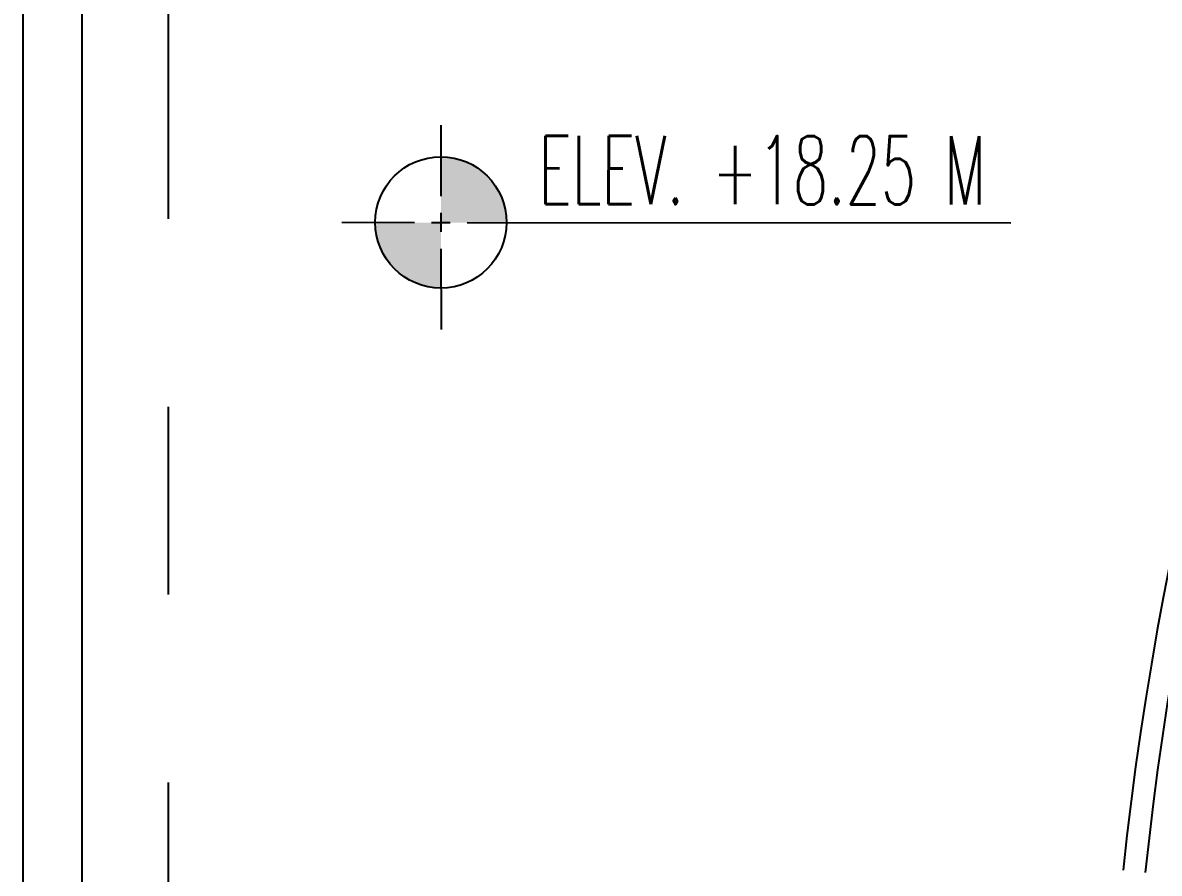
# Model space of a CAD drawing. Header units: millimetres. Extents: x 2148 to 2681, y 758 to 986.
# Drawn here: x 2412.321 to 2416.165, y 871.022 to 873.897 of the extents above; entities that cross this region are included whole.
import ezdxf

# ---------------------------------------------------------------- set-up
doc = ezdxf.new("R2010")
doc.units = ezdxf.units.MM
doc.linetypes.add('CENTER2', pattern=[28.575, 19.05, -3.175, 3.175, -3.175])
for name, color, linetype in [('A-Hatch', 253, 'Continuous'), ('COLUMN', 7, 'Continuous'), ('Layer1', 5, 'Continuous'), ('p-boarder', 2, 'Continuous'), ('QUOTE', 2, 'Continuous'), ('S_GRID LINES', 252, 'Continuous')]:
    doc.layers.add(name, color=color, linetype=linetype)
doc.styles.add('100', font='SIMPLEX.shx', dxfattribs={"height": 0.25})

msp = doc.modelspace()

# ---------------------------------------------------------------- hatches: boundary and pattern name
at = {"layer": 'Layer1'}
for points in [[(2413.7357428, 873.443143), (2413.7355072, 873.2211393), (2413.9575109, 873.2209037, 0.414213562)], [(2413.7353055, 872.9980358), (2413.7355247, 873.2205406), (2413.5135374, 873.2202751, 0.414213562)]]:
    msp.add_hatch(color=32, dxfattribs=at).paths.add_polyline_path(points)

# ---------------------------------------------------------------- linework, layer by layer
at = {"layer": 'A-Hatch'}
for p, q in [((2412.3210596, 875.0103436, 0), (2412.3210596, 866.7180331, 0)), ((2412.5215302, 875.0103436, 0), (2412.5215302, 866.7180331, 0))]:
    msp.add_line(p, q, dxfattribs=at)
at = {"layer": 'COLUMN'}
for radius in [11.2132316, 11.1382317]:
    msp.add_arc((2427.1951384, 869.8610319, -0.0000017), radius, 135.93444385, 174.00502771, dxfattribs=at)
at = {"layer": 'QUOTE'}
for p, q in [((2413.735098, 873.5501071, 0), (2413.7353842, 873.3107759, 0)), ((2413.7354527, 873.2535406, 0), (2413.735529, 873.1897401, 0)), ((2413.4000425, 873.2219963, 0), (2413.6463552, 873.2217349, 0)), ((2413.7035905, 873.2216742, 0), (2413.7673911, 873.2216065, 0)), ((2413.8246264, 873.2215457, 0), (2415.6634783, 873.220152, 0)), ((2413.7355974, 873.1325048, 0), (2413.7358836, 872.8601735, 0))]:
    msp.add_line(p, q, dxfattribs=at)
msp.add_circle((2413.7355066, 873.2216403, 0), 0.2220038, dxfattribs=at)
at = {"layer": 'S_GRID LINES', "linetype": 'CENTER2', "ltscale": 0.2}
msp.add_line((2412.8138363, 867.518508, 0), (2412.8138363, 903.5418845, 0), dxfattribs=at)

# ---------------------------------------------------------------- texts
at = {"layer": 'p-boarder', "insert": (2414.8227353, 873.3983087, 0), "char_height": 0.231, "width": 11.654519507, "attachment_point": 5, "rotation": 359.9514875, "style": '100'}
msp.add_mtext('{\\W0.6;ELEV. +18.25 M}', dxfattribs=at)

doc.saveas('drawing.dxf')
